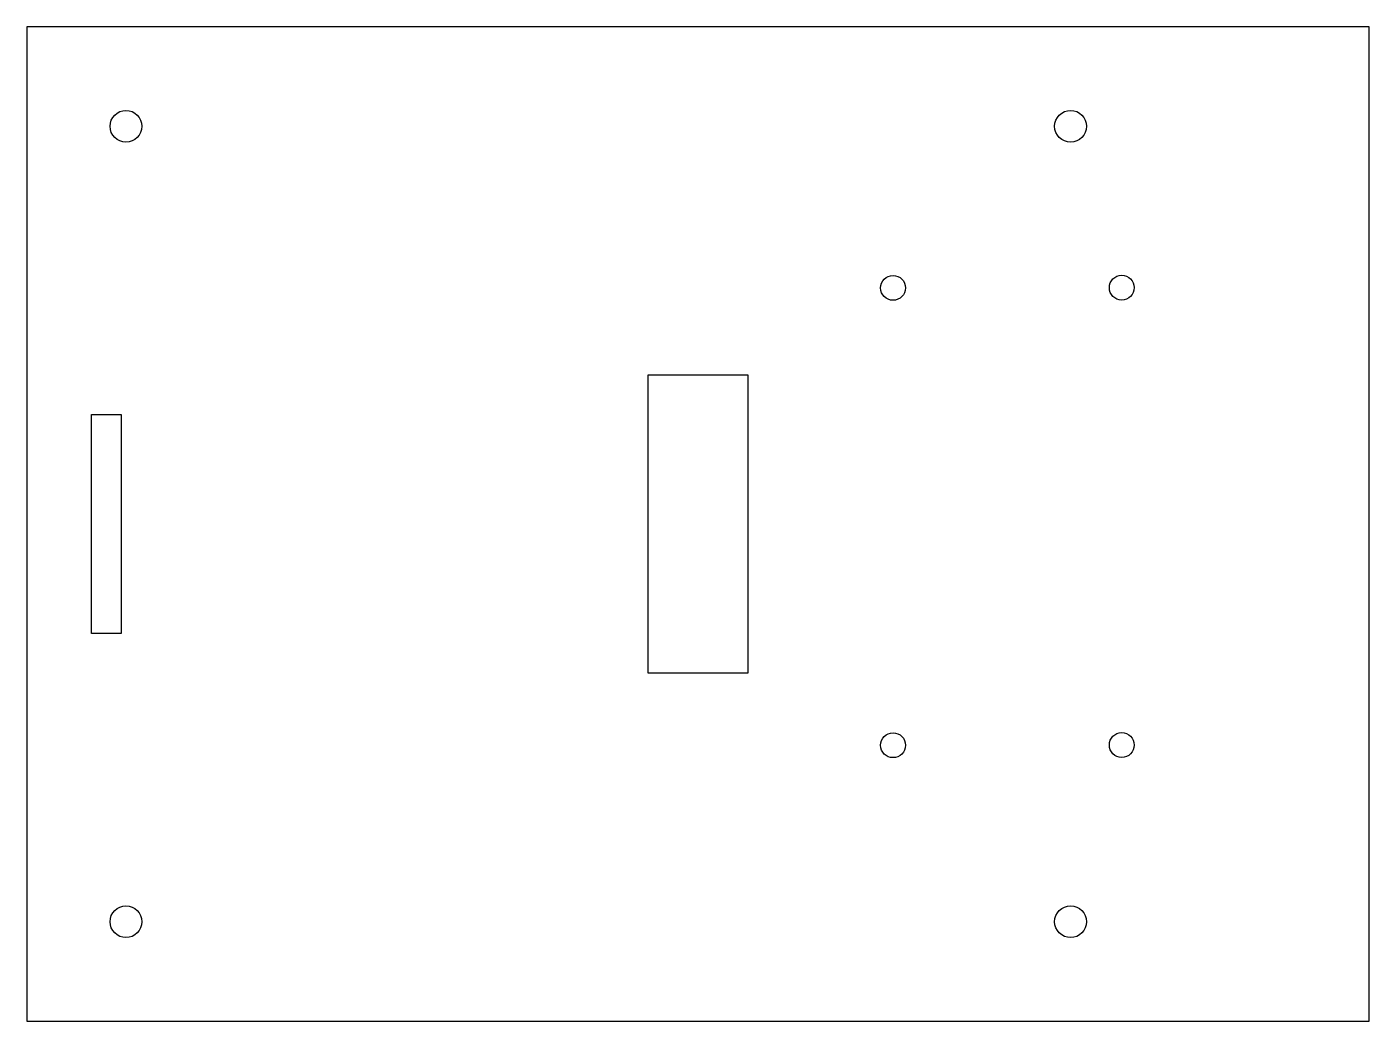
# Model space of a CAD drawing. Header units: millimetres. Extents: x -80 to 55, y -50 to 50.
import ezdxf

# ---------------------------------------------------------------- set-up
doc = ezdxf.new("R2010")
doc.units = ezdxf.units.MM
doc.layers.get('0').update_dxf_attribs({"linetype": 'CONTINUOUS'})

msp = doc.modelspace()

# ---------------------------------------------------------------- linework, layer by layer
for points in [[(55, 50), (-80, 50), (-80, -50), (55, -50)], [(-17.5, -15), (-17.5, 15), (-7.5, 15), (-7.5, -15)], [(-73.5, -11), (-73.5, 11), (-70.5, 11), (-70.5, -11)]]:
    msp.add_lwpolyline(points, close=True)
for centre, radius in [((-70.03, 40), 1.6), ((24.97, 40), 1.6), ((7.12, 23.75), 1.25), ((30.12, 23.77), 1.25), ((7.12, -22.25), 1.25), ((30.12, -22.23), 1.25), ((-70.03, -40), 1.6), ((24.97, -40), 1.6)]:
    msp.add_circle(centre, radius)

doc.saveas('drawing.dxf')
